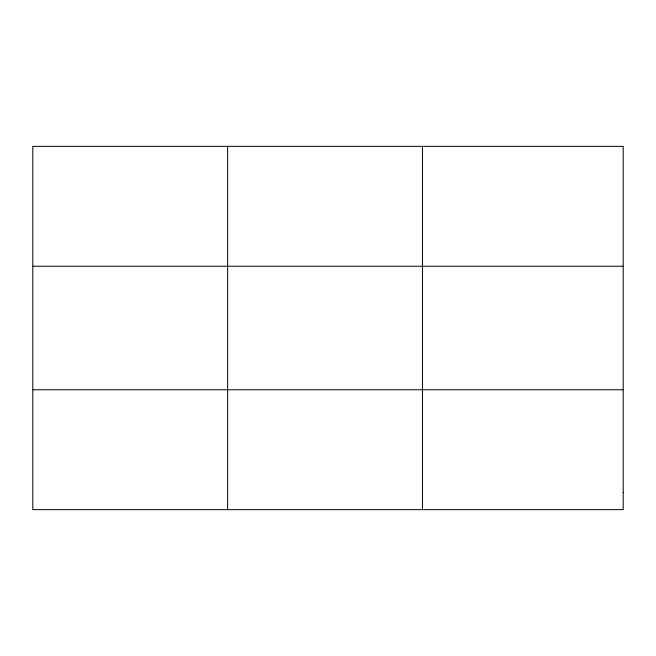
<?xml version="1.0" encoding="UTF-8"?>
<svg xmlns="http://www.w3.org/2000/svg" width="656" height="656" viewBox="0 0 656 656"><rect width="100%" height="100%" fill="white"/><g stroke="black" fill="none" stroke-linecap="round" stroke-linejoin="round"><path stroke-width="0.98" d="M227.632 509.638L227.632 146.362M422.464 509.638L422.464 146.362M32.8 266.246L623.2 266.246M32.8 389.754L623.2 389.754M623.2 492.508L623.2 509.638L32.8 509.638L32.8 146.362L623.2 146.362L623.2 492.508"/></g></svg>
